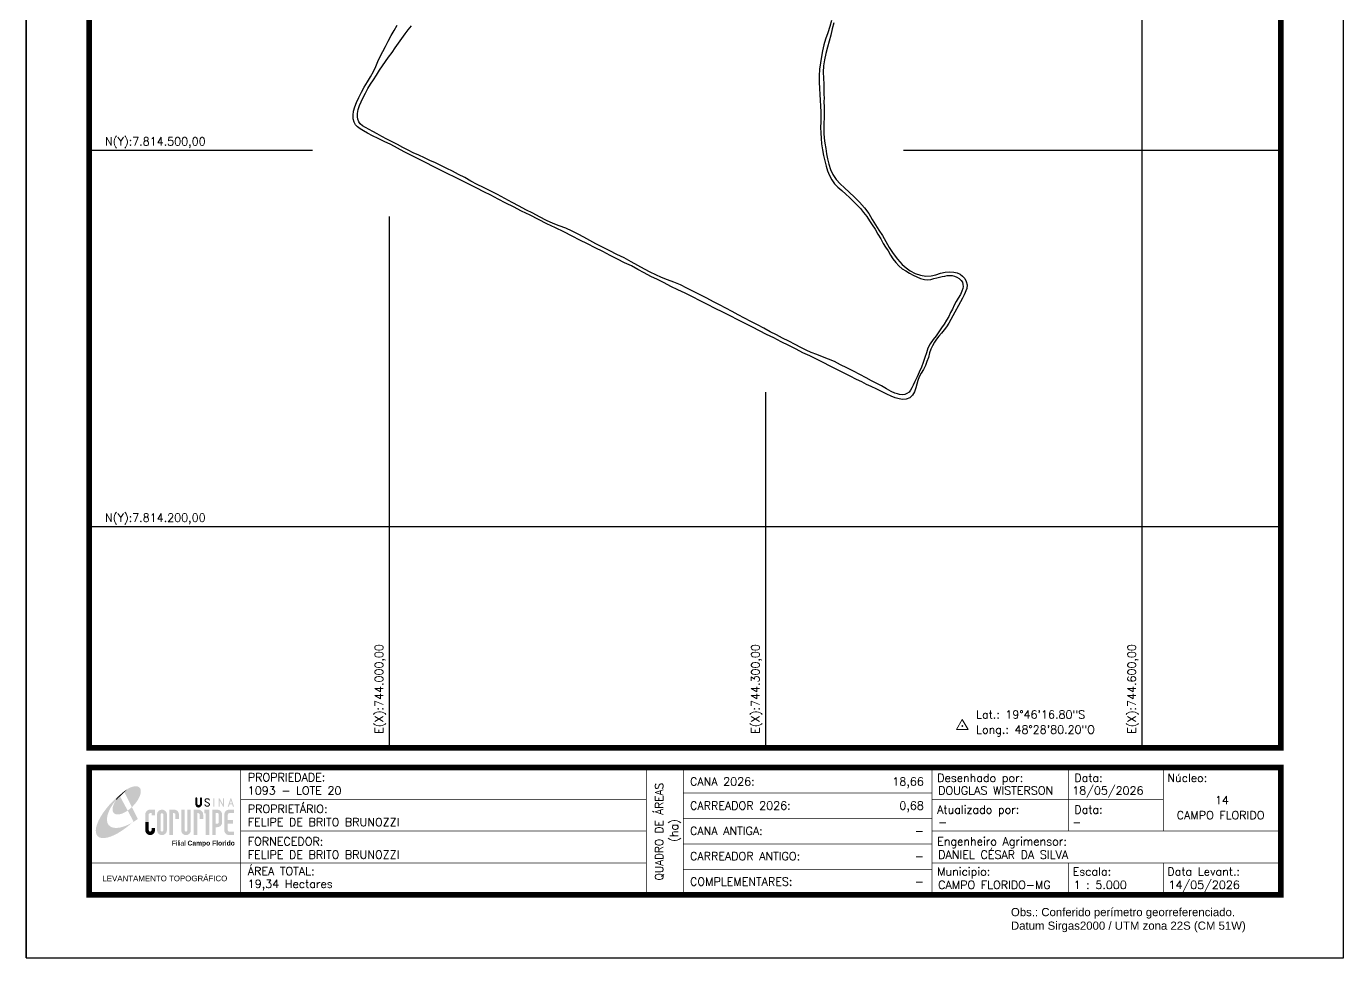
# Model space of a CAD drawing. Header units: millimetres. Extents: x 743711 to 744761, y 7813856 to 7815341.
# Drawn here: x 743711 to 744761, y 7813856 to 7814599 of the extents above; entities that cross this region are included whole.
import ezdxf
from ezdxf.enums import TextEntityAlignment as Align

# ---------------------------------------------------------------- set-up
doc = ezdxf.new("R2010")
doc.units = ezdxf.units.MM
doc.linetypes.add('LIN0', pattern=[0])
for name, color, linetype in [('0114001093', 1, 'Continuous'), ('0114001093001', 5, 'Continuous'), ('MALHA', 8, 'Continuous'), ('MARGEM', 5, 'Continuous'), ('TEXTO', 7, 'Continuous')]:
    doc.layers.add(name, color=color, linetype=linetype)
doc.styles.add('ARIAL', font='arial.ttf')
doc.styles.add('marcelo', font='arial.ttf')
doc.styles.add('Simplex', font='simplex.shx')
doc.styles.get("Standard").update_dxf_attribs({"font": 'arial.ttf'})

# ---------------------------------------------------------------- blocks, each defined once
blk = doc.blocks.new('A$C78F83FB3')
at = {"layer": 'MARGEM'}
h = blk.add_hatch(color=20, dxfattribs=at)
edge = h.paths.add_edge_path()
edge.add_ellipse((19.49, 23.77), major_axis=(-6.68, -6.67), ratio=0.469426, start_angle=292.73277, end_angle=601.25787)
edge.add_ellipse((22.83, 22.05), major_axis=(12.64, 11.29), ratio=0.457614, start_angle=79.90686, end_angle=107.91393)
edge = h.paths.add_edge_path()
edge.add_ellipse((18.28, 18.7), major_axis=(13.95, 13.59), ratio=0.386848, start_angle=63.96117, end_angle=264.59932)
edge.add_ellipse((22.83, 22.05), major_axis=(12.64, 11.29), ratio=0.457614, start_angle=107.91393, end_angle=245.11815, ccw=False)
edge.add_ellipse((19.49, 23.77), major_axis=(-6.68, -6.67), ratio=0.469426, start_angle=241.25787, end_angle=292.73277, ccw=False)
for color, points in [(20, [(15.46, 26.12), (14.17, 24.81), (14.06, 24.24), (14.39, 23.97), (14.67, 24.54), (19.47, 29.32), (18.48, 28.66), (17.31, 27.78)]), (7, [(58.42, 24.9), (57.9, 24.9), (57.9, 21.73, -0.414214), (57.15, 20.98), (56.84, 20.98, -0.414214), (56.09, 21.73), (56.09, 24.9), (55.57, 24.9), (55.57, 21.73, 0.414214), (56.84, 20.46), (57.15, 20.46, 0.414214), (58.42, 21.73)]), (7, [(61.7, 24.9), (61.23, 24.9, 0.396318), (60.04, 23.78), (60.04, 23.72, 0.151912), (60.39, 22.97), (60.46, 22.92), (62.18, 22), (62.85, 21.83, 0.12407), (62.51, 22.42), (60.75, 23.36, -0.13192), (60.56, 23.77, -0.385578), (61.23, 24.37), (61.7, 24.37, -0.414214), (62.37, 23.7), (62.89, 23.7, 0.414214)]), (7, [(62.37, 23.7), (62.89, 23.7, 0.414214), (61.7, 24.9), (61.23, 24.9, 0.396318), (60.04, 23.78), (60.04, 23.72, 0.151912), (60.39, 22.97), (60.46, 22.92), (62.18, 22), (62.18, 22, -0.131921), (62.37, 21.59, -0.385578), (61.7, 20.98), (61.23, 20.98, -0.414214), (60.56, 21.65), (60.04, 21.65, 0.414214), (61.23, 20.46), (61.7, 20.46, 0.402546), (62.89, 21.61, 0.165292), (62.51, 22.42), (60.75, 23.36, -0.13192), (60.56, 23.77, -0.385578), (61.23, 24.37), (61.7, 24.37, -0.414214)]), (7, [(30.97, 12.46), (29.13, 12.46), (29.13, 8.21, 1), (34.29, 8.21), (34.29, 9.41), (32.45, 9.41), (32.45, 8.21, -1), (30.97, 8.21)])]:
    blk.add_hatch(color=color, dxfattribs=at).paths.add_polyline_path(points)
h = blk.add_hatch(color=7, dxfattribs=at)
h.paths.add_polyline_path([(65.24, 24.9), (64.72, 24.9), (64.72, 20.46), (65.24, 20.46)])
h.paths.add_polyline_path([(67.38, 20.46), (67.9, 20.46), (67.9, 23.74), (69.74, 20.46), (70.23, 20.46), (70.23, 24.9), (69.71, 24.9), (69.71, 21.58), (67.85, 24.9), (67.38, 24.9)])
h.paths.add_polyline_path([(72.17, 20.46), (72.72, 20.46), (73.14, 21.73), (74.49, 21.73), (74.9, 20.46), (75.45, 20.46), (74, 24.9), (73.62, 24.9)])
h.paths.add_polyline_path([(73.81, 23.8), (74.32, 22.25), (73.31, 22.25)], flags=16)
h = blk.add_hatch(color=7, dxfattribs=at)
h.paths.add_polyline_path([(31.71, 18.93, 0.414214), (29.13, 16.35), (29.13, 12.46), (30.97, 12.46), (30.97, 16.35, -0.414214), (31.71, 17.09), (32.45, 17.09), (32.45, 16.02), (34.29, 16.02), (34.29, 18.93)])
h.paths.add_polyline_path([(44.15, 17.09, -0.414214), (44.89, 16.35), (44.89, 14.1), (46.72, 14.1), (46.72, 16.17, 0.433937), (44.15, 18.93), (41.77, 18.93), (41.77, 12.46), (43.61, 12.46), (43.61, 17.09)])
h.paths.add_polyline_path([(43.61, 12.46), (41.77, 12.46), (41.77, 5.62), (43.61, 5.62)])
h.paths.add_polyline_path([(47.92, 12.46), (49.75, 12.46), (49.75, 18.93), (47.92, 18.93)])
h.paths.add_polyline_path([(52.91, 18.93), (51.08, 18.93), (51.08, 12.46), (52.91, 12.46)])
h.paths.add_polyline_path([(51.08, 8.12, -1), (49.75, 8.12), (49.75, 12.46), (47.92, 12.46), (47.92, 8.12, 1), (52.91, 8.12), (52.91, 12.46), (51.08, 12.46)])
h.paths.add_polyline_path([(54.41, 12.46), (56.25, 12.46), (56.25, 17.09), (56.79, 17.09, -0.414214), (57.53, 16.35), (57.53, 14.1), (59.36, 14.1), (59.36, 16.17, 0.433937), (56.79, 18.93), (54.41, 18.93)])
h.paths.add_polyline_path([(56.25, 12.46), (54.41, 12.46), (54.41, 5.62), (56.25, 5.62)])
h.paths.add_polyline_path([(60.73, 12.46), (62.58, 12.46), (62.58, 18.93), (60.02, 18.93), (60.02, 17.08), (60.73, 17.08)])
h.paths.add_polyline_path([(62.58, 12.46), (60.73, 12.46), (60.73, 5.62), (62.58, 5.62)])
h.paths.add_polyline_path([(64.06, 12.46), (65.82, 12.46), (65.82, 17.17), (66.66, 17.17, -0.450417), (67.48, 16.25), (67.48, 12.46), (69.24, 12.46, 0.002307), (69.24, 12.48, 0.005282), (69.23, 12.54, -0.000938), (69.23, 12.53), (69.23, 16.17, 0.433937), (66.66, 18.93), (64.06, 18.93)])
h.paths.add_polyline_path([(64.06, 5.62), (65.82, 5.62), (65.82, 9.77), (66.66, 9.77, 0.426056), (69.24, 12.46), (67.48, 12.46), (67.48, 12.45, -0.450417), (66.66, 11.53), (65.82, 11.53), (65.82, 12.46), (64.06, 12.46)])
h.paths.add_polyline_path([(70.37, 12.46), (74.87, 12.46), (74.87, 13.44), (72.21, 13.44), (72.21, 16.35, -0.414214), (72.95, 17.09), (75.38, 17.09), (75.38, 18.93), (72.95, 18.93, 0.414214), (70.37, 16.35)])
h.paths.add_polyline_path([(72.21, 11.62), (74.87, 11.62), (74.87, 12.46), (70.37, 12.46), (70.37, 8.21, 0.414214), (72.95, 5.62), (75.38, 5.62), (75.38, 7.47), (72.95, 7.47, -0.414214), (72.21, 8.21)])
h = blk.add_hatch(color=7, dxfattribs=at)
h.paths.add_polyline_path([(35.29, 16.35), (35.29, 8.21, 1), (40.46, 8.21, 0.016978), (40.45, 8.38), (40.45, 16.17, 0.433937), (37.88, 18.93), (37.87, 18.93, 0.41391)])
h.paths.add_polyline_path([(38.62, 16.35), (38.62, 8.21, -1), (37.13, 8.21), (37.13, 16.35, -1)], flags=16)
at = {"layer": 'MARGEM', "color": 7}
blk.add_lwpolyline([(58.42, 24.9), (57.9, 24.9), (57.9, 21.73, -0.414214), (57.15, 20.98), (56.84, 20.98, -0.414214), (56.09, 21.73), (56.09, 24.9), (55.57, 24.9), (55.57, 21.73, 0.414214), (56.84, 20.46), (57.15, 20.46, 0.414214), (58.42, 21.73), (58.42, 24.9)], format="xyb", close=True, dxfattribs=at)
at = {"layer": 'MARGEM', "color": 252, "insert": (43.05, 2.72), "char_height": 2.5, "attachment_point": 1, "style": 'ARIAL'}
blk.add_mtext_dynamic_manual_height_columns('Filial {\\fArial|b1|i0|c0|p34;Campo Florido}', width=33.0271, gutter_width=2.46, heights=[2.95], dxfattribs=at)

msp = doc.modelspace()

# ---------------------------------------------------------------- linework, layer by layer
at = {"layer": '0114001093', "elevation": 667.3}
msp.add_lwpolyline([(744354.1, 7814601.3), (744352.9, 7814596.6), (744351.7, 7814591.7), (744350.3, 7814586.8), (744349.1, 7814581.9), (744347.8, 7814576.9), (744346.6, 7814572), (744345.9, 7814567.1), (744345.7, 7814562.2), (744345.8, 7814557.3), (744346.1, 7814552.6), (744346.2, 7814549.4), (744346.2, 7814546.7), (744346.3, 7814544.2), (744346.4, 7814541.6), (744346.3, 7814538.4), (744346.4, 7814534.5), (744346.5, 7814530.2), (744346.4, 7814525.8), (744346.3, 7814521.5), (744346.2, 7814513.4), (744346.4, 7814509.5), (744347, 7814505.5), (744347.7, 7814501.2), (744348.3, 7814497), (744349, 7814492.9), (744350.1, 7814488.7), (744351.4, 7814484.6), (744353.4, 7814480.5), (744356.1, 7814476.6), (744359.2, 7814473.1), (744362.6, 7814469.8), (744366.3, 7814466.3), (744370.5, 7814462.5), (744374.7, 7814458.4), (744378.6, 7814454), (744382.1, 7814449.3), (744384.6, 7814444.5), (744387.3, 7814440.3), (744390.1, 7814436.2), (744393, 7814431.8), (744395.7, 7814427), (744398.3, 7814422.2), (744401.4, 7814417.6), (744404.9, 7814413), (744408.7, 7814408.7), (744411.7, 7814406), (744415.1, 7814403.6), (744419, 7814401.7), (744423.1, 7814400.2), (744427.4, 7814399.5), (744431.6, 7814399.6), (744435.5, 7814400.6), (744439.2, 7814401.8), (744442.8, 7814402.6), (744446.5, 7814402.9), (744449.8, 7814402.7), (744452.4, 7814402.1), (744454.8, 7814401), (744456.8, 7814399.5), (744458.6, 7814397.5), (744459.7, 7814395.2), (744460.4, 7814392.6), (744460.1, 7814389.6), (744458, 7814384.5), (744456.7, 7814382), (744447.4, 7814364.9), (744445.8, 7814361.9), (744444, 7814359.1), (744442, 7814356.6), (744439.9, 7814354.1), (744437.9, 7814351.6), (744436.1, 7814349.3), (744434.3, 7814346.8), (744432.7, 7814344), (744431.4, 7814341.3), (744430.5, 7814338.2), (744429.5, 7814334.7), (744428.4, 7814331.3), (744427.1, 7814328.2), (744425.6, 7814325.1), (744423.8, 7814322.1), (744422.2, 7814319.2), (744421.2, 7814316.2), (744420.4, 7814313.3), (744419.6, 7814310.3), (744418.5, 7814307.2), (744416.8, 7814304.6), (744414.7, 7814302.5), (744411.9, 7814301.3), (744408.9, 7814301), (744406.1, 7814301.6), (744403.1, 7814302.5), (744399.9, 7814303.7), (744396.5, 7814305.3), (744392.6, 7814307.2), (744388.3, 7814309.3), (744383.9, 7814311.4), (744380.3, 7814313.2), (744376.5, 7814315.1), (744372.2, 7814317.1), (744367.2, 7814319.7), (744361.9, 7814322.4), (744356.5, 7814325), (744351.1, 7814327.7), (744345.6, 7814330.5), (744340.2, 7814333.3), (744334.9, 7814335.9), (744329.5, 7814338.4), (744324, 7814341.2), (744318.2, 7814344.1), (744312.2, 7814347.2), (744306.3, 7814350.2), (744300.6, 7814353), (744295, 7814355.9), (744289.4, 7814358.8), (744283.5, 7814361.6), (744277.5, 7814364.6), (744271.6, 7814367.7), (744265.6, 7814370.7), (744259.5, 7814373.8), (744253.5, 7814376.9), (744247.5, 7814379.9), (744241.6, 7814382.9), (744235.7, 7814385.8), (744229.9, 7814388.6), (744224.3, 7814391.3), (744218.9, 7814394.1), (744213.6, 7814396.7), (744208.2, 7814399.3), (744203, 7814402), (744197.9, 7814404.9), (744192.8, 7814407.7), (744187.4, 7814410.2), (744181.7, 7814413), (744175.8, 7814415.9), (744169.9, 7814419), (744163.8, 7814422.1), (744157.7, 7814425.1), (744151.7, 7814428.1), (744145.5, 7814431.3), (744138.9, 7814434.7), (744132.2, 7814438), (744125.4, 7814441.3), (744118.7, 7814444.7), (744112, 7814448), (744105.3, 7814451.4), (744098.8, 7814454.6), (744092.6, 7814457.7), (744086.6, 7814460.8), (744080.8, 7814463.9), (744075.3, 7814466.7), (744069.6, 7814469.7), (744063.7, 7814472.5), (744057.9, 7814475.4), (744052.1, 7814478.3), (744046.4, 7814481.1), (744040.6, 7814483.9), (744034.9, 7814486.8), (744029.2, 7814489.7), (744023.3, 7814492.7), (744017.4, 7814495.7), (744011.7, 7814498.7), (744006.3, 7814501.6), (744001, 7814504.4), (743995.8, 7814506.7), (743991, 7814509.1), (743986.5, 7814511.3), (743982.4, 7814513.5), (743979.3, 7814515.2), (743976.6, 7814516.8), (743974.6, 7814518.4), (743973, 7814520.1), (743971.8, 7814522.3), (743971.1, 7814524.9), (743971, 7814527.8), (743971.4, 7814530.9), (743972.3, 7814534.4), (743973.8, 7814538), (743975.5, 7814542), (743977.6, 7814546.1), (743979.8, 7814550.1), (743982.4, 7814554.3), (743984.9, 7814558.3), (743987.2, 7814562.5), (743989, 7814566.5), (743990.7, 7814570.5), (743992.6, 7814574.5), (743994.6, 7814578.5), (743996.7, 7814582.6), (743998.9, 7814586.8), (744001.2, 7814591.2), (744003.7, 7814595.4), (744006.1, 7814599.6)], dxfattribs=at)
at = {"layer": '0114001093001'}
msp.add_lwpolyline([(744352.2, 7814603.3), (744350.9, 7814598.4), (744349.3, 7814593.4), (744347.6, 7814588.5), (744346.2, 7814583.8), (744345.1, 7814579.2), (744344.2, 7814574.6), (744343.4, 7814569.6), (744342.8, 7814564.4), (744342.5, 7814559.1), (744342.5, 7814554), (744342.6, 7814549.1), (744343, 7814544.2), (744343.3, 7814539.7), (744343.6, 7814535.1), (744343.9, 7814530.6), (744343.9, 7814526.4), (744343.7, 7814522.4), (744343.6, 7814518), (744343.7, 7814513.6), (744344, 7814509.3), (744344.4, 7814504.9), (744345, 7814500.3), (744345.8, 7814495.7), (744346.9, 7814491.3), (744348, 7814487.1), (744349.2, 7814483.3), (744350.6, 7814479.7), (744352.5, 7814476.2), (744354.7, 7814473.1), (744357.3, 7814470.3), (744360.5, 7814467.7), (744363.7, 7814464.9), (744366.6, 7814462.2), (744369.6, 7814459.3), (744372.5, 7814456.4), (744375.3, 7814453.4), (744377.9, 7814450.2), (744380.4, 7814447), (744382.6, 7814443.7), (744384.8, 7814440.3), (744387.1, 7814436.8), (744389.2, 7814433), (744391.5, 7814429.1), (744393.6, 7814425.6), (744395.4, 7814422.7), (744397.4, 7814419.6), (744399.4, 7814416.2), (744401.3, 7814413.3), (744403.5, 7814410.3), (744406, 7814407.7), (744408.6, 7814405.4), (744411.5, 7814403.6), (744414.5, 7814401.8), (744417.4, 7814400.2), (744420.4, 7814398.8), (744423.3, 7814397.6), (744426.4, 7814396.7), (744429.2, 7814396.6), (744431.5, 7814396.9), (744433.8, 7814397.5), (744436.2, 7814398.1), (744438.4, 7814398.6), (744440.4, 7814399.1), (744442.6, 7814399.5), (744444.5, 7814399.9), (744446.4, 7814400.1), (744448.4, 7814399.9), (744450.3, 7814399.4), (744452.2, 7814398.6), (744454, 7814397.6), (744455.6, 7814396.1), (744456.6, 7814394.6), (744457, 7814392.9), (744457.2, 7814391.3), (744456.9, 7814389.7), (744456.2, 7814387.5), (744455, 7814384.8), (744453.3, 7814382), (744451.6, 7814379.2), (744450.1, 7814376.2), (744448.7, 7814373.2), (744447.2, 7814370.4), (744445.7, 7814367.4), (744443.9, 7814364.3), (744442, 7814361.3), (744439.9, 7814358.2), (744437.8, 7814355.1), (744435.6, 7814352), (744433.2, 7814348.9), (744431, 7814345.6), (744429.2, 7814342), (744427.9, 7814338.2), (744426.6, 7814334.5), (744425.4, 7814330.5), (744423.9, 7814326.8), (744422.2, 7814323), (744420.5, 7814319.2), (744418.7, 7814315.5), (744417.3, 7814312.5), (744416.2, 7814310.3), (744415.3, 7814308.6), (744414.1, 7814307), (744412.4, 7814305.9), (744410.7, 7814305.1), (744408.5, 7814304.9), (744406.5, 7814305.1), (744404.9, 7814305.6), (744402.8, 7814306.3), (744399.9, 7814307.6), (744396.2, 7814309.6), (744392.1, 7814311.9), (744388, 7814314.1), (744384.2, 7814316), (744380, 7814318.4), (744375, 7814321.1), (744369.8, 7814323.7), (744364.6, 7814326.3), (744359.5, 7814328.8), (744354.7, 7814331.3), (744349.9, 7814333.2), (744345.2, 7814335.2), (744340.5, 7814336.9), (744336.2, 7814338.7), (744332.1, 7814340.5), (744327.8, 7814342.6), (744323.2, 7814345.1), (744318.3, 7814347.6), (744313.3, 7814350.1), (744308.5, 7814352.6), (744303.5, 7814355.2), (744298.4, 7814358), (744293.2, 7814360.6), (744288, 7814363.4), (744283, 7814366.1), (744278, 7814368.7), (744273, 7814371.4), (744268, 7814374), (744263.1, 7814376.6), (744258.1, 7814379.1), (744252.9, 7814381.8), (744247.5, 7814384.5), (744242.3, 7814387.2), (744237.1, 7814390), (744231.9, 7814392.6), (744226.7, 7814394.8), (744221.6, 7814396.4), (744216.8, 7814398.3), (744212.3, 7814400.5), (744207.8, 7814402.7), (744203.1, 7814405.1), (744197.9, 7814407.9), (744192.5, 7814410.9), (744187, 7814414), (744181.3, 7814416.8), (744175.6, 7814419.7), (744169.8, 7814422.5), (744164.5, 7814425.3), (744159.7, 7814428), (744155, 7814430.6), (744150.4, 7814432.9), (744145.6, 7814435.4), (744140.6, 7814437.6), (744135.3, 7814439.5), (744130.3, 7814441.4), (744125, 7814443.9), (744119.6, 7814446.8), (744114.2, 7814449.6), (744108.7, 7814452.3), (744103.2, 7814455.2), (744097.7, 7814458.2), (744092, 7814461.4), (744086.1, 7814464.6), (744080.3, 7814467.4), (744075, 7814470.1), (744069.8, 7814472.6), (744064.9, 7814475.3), (744059.9, 7814478), (744055, 7814480.6), (744050.3, 7814483.1), (744045.7, 7814485.3), (744041.3, 7814487.5), (744036.7, 7814489.7), (744032.2, 7814491.7), (744027.9, 7814493.7), (744023.3, 7814495.8), (744018.9, 7814497.7), (744014.8, 7814499.9), (744010.6, 7814502.1), (744006.4, 7814504.3), (744002.1, 7814506.6), (743997.9, 7814508.8), (743993.8, 7814510.9), (743990.1, 7814512.8), (743986.6, 7814514.7), (743983.8, 7814516.3), (743980.9, 7814517.9), (743978.4, 7814519.2), (743976.5, 7814520.9), (743975.4, 7814522.5), (743974.8, 7814524.6), (743974.6, 7814526.6), (743974.6, 7814529.2), (743975.1, 7814532.2), (743976.1, 7814535.4), (743977.4, 7814538.5), (743979, 7814541.9), (743980.8, 7814545.4), (743982.8, 7814549), (743984.8, 7814552.6), (743987.1, 7814556.1), (743989.5, 7814559.8), (743992.1, 7814563.6), (743994.4, 7814567.2), (743996.8, 7814570.6), (743999.3, 7814574.1), (744002, 7814577.7), (744004.6, 7814581.4), (744007.2, 7814585.2), (744009.9, 7814588.9), (744012.4, 7814592.6), (744014.9, 7814595.9), (744017.5, 7814599)], dxfattribs=at)
at = {"layer": 'MALHA'}
for points in [[(744600, 7814023.3), (744600, 7815291.1)], [(743760.5, 7814500), (743938.6, 7814500)], [(744409.6, 7814500), (744710.5, 7814500)], [(744000, 7814023.3), (744000, 7814446.9)], [(744300, 7814023.3), (744300, 7814306.9)], [(743760.5, 7814200), (744710.5, 7814200)]]:
    msp.add_lwpolyline(points, dxfattribs=at)
at = {"layer": 'MARGEM', "color": 174, "linetype": 'LIN0'}
msp.add_line((743710.5, 7813856.1), (743710.5, 7815341.1), dxfattribs=at)
at = {"layer": 'MARGEM', "color": 174, "linetype": 'LIN0', "flags": 128}
msp.add_lwpolyline([(744760.5, 7813856.1), (744760.5, 7815341.1), (743710.5, 7815341.1), (743710.5, 7813856.1)], close=True, dxfattribs=at)
at = {"layer": 'MARGEM', "color": 174, "linetype": 'LIN0', "const_width": 4.54, "flags": 128}
for points in [[(744710.5, 7814023.3), (744710.5, 7815291.1), (743760.5, 7815291.1), (743760.5, 7814023.3)], [(743760.5, 7814007.8), (744710.5, 7814007.8), (744710.5, 7813906.1), (743760.5, 7813906.1)]]:
    msp.add_lwpolyline(points, close=True, dxfattribs=at)
at = {"layer": 'MARGEM', "color": 174, "linetype": 'LIN0', "flags": 128}
for points, const_width in [([(743881.3, 7814007.8), (743881.3, 7813906.1)], 0.505), ([(743881.3, 7814007.8), (743881.3, 7813907.1)], 0.5), ([(744204.6, 7814007.8), (744204.6, 7813907.4)], 0.505), ([(744234.2, 7814007.8), (744234.2, 7813907.4)], 0.505), ([(744432.5, 7814007.8), (744432.5, 7813907.4)], 0.505), ([(744541, 7813957), (744541, 7814007.8)], 0.505), ([(744616.9, 7813957), (744616.9, 7814007.8)], 0.505), ([(744234.2, 7813987.4), (744432.5, 7813987.4)], 0.505), ([(743881.3, 7813982.4), (744204.6, 7813982.4)], 0.505), ([(744432.5, 7813982.4), (744616.9, 7813982.4)], 0.505), ([(744234.2, 7813967.1), (744432.5, 7813967.1)], 0.505), ([(743881.3, 7813957), (744204.6, 7813957)], 0.505), ([(744432.5, 7813957), (744710.6, 7813957)], 0.505), ([(744234.2, 7813946.8), (744432.5, 7813946.8)], 0.505), ([(743760.5, 7813931.5), (744204.6, 7813931.5)], 0.505), ([(744234.2, 7813926.5), (744432.5, 7813926.5)], 0.505), ([(744432.5, 7813931.5), (744710.5, 7813931.5)], 0.505), ([(744541, 7813931.5), (744541, 7813906.4)], 0.505), ([(744616.9, 7813931.5), (744616.9, 7813906.4)], 0.505)]:
    msp.add_lwpolyline(points, dxfattribs=dict(at, const_width=const_width))
at = {"layer": 'TEXTO', "color": 7, "lineweight": 9, "flags": 128}
msp.add_lwpolyline([(744452, 7814038.1), (744461.1, 7814038.1), (744456.5, 7814046)], close=True, dxfattribs=at)
at = {"layer": 'TEXTO', "color": 7, "lineweight": 9, "const_width": 0.706, "flags": 128}
msp.add_lwpolyline([(744456.2, 7814040.8, -1), (744456.9, 7814040.8, -1)], format="xyb", close=True, dxfattribs=at)

# ---------------------------------------------------------------- block references
at = {"layer": 'MARGEM', "linetype": 'ByBlock', "xscale": 1.529002714846904, "yscale": 1.529002714846904, "zscale": 1.529002714846904}
msp.add_blockref('A$C78F83FB3', (743760.7, 7813945.2), dxfattribs=at)

# ---------------------------------------------------------------- texts
at = {"layer": 'MALHA', "style": 'Simplex'}
for s, p in [('N(Y):7.814.500,00', (743813.3, 7814506.9)), ('N(Y):7.814.200,00', (743813.3, 7814206.9))]:
    msp.add_text(s, height=6.5, dxfattribs=at).set_placement(p, align=Align.MIDDLE_CENTER)
for s, p in [('E(X):744.000,00', (743991.6, 7814070.3)), ('E(X):744.300,00', (744291.6, 7814070.3)), ('E(X):744.600,00', (744591.6, 7814070.3))]:
    msp.add_text(s, height=6.5, rotation=90, dxfattribs=at).set_placement(p, align=Align.MIDDLE_CENTER)
at = {"layer": 'MARGEM', "color": 7, "linetype": 'Continuous', "lineweight": 9}
for s, style, p in [('PROPRIEDADE:', 'Simplex', (743887, 7814003.2)), ('Desenhado por:', 'Simplex', (744436.5, 7814002.7)), ('Data:', 'Simplex', (744545.8, 7814002.7)), ('Núcleo:', 'Simplex', (744620, 7814002.7)), ('PROPRIETÁRIO:', 'Simplex', (743887, 7813978)), ('Atualizado por:', 'Simplex', (744436.5, 7813977.4)), ('Data:', 'Simplex', (744545.8, 7813977.4)), ('FORNECEDOR:', 'Simplex', (743887, 7813952.1)), ('Engenheiro Agrimensor:', 'Simplex', (744436.5, 7813952.1)), ('ÁREA TOTAL:', 'Simplex', (743887, 7813928.4)), ('Municipio:', 'Simplex', (744436.5, 7813928)), ('Escala:', 'Simplex', (744544.5, 7813928)), ('Data Levant.:', 'Simplex', (744620, 7813928)), ('Obs.: Conferido perímetro georreferenciado.', 'marcelo', (744495.3, 7813895.7)), ('Datum Sirgas2000 / UTM zona 22S (CM 51W)', 'marcelo', (744495.3, 7813884.9))]:
    msp.add_text(s, height=6.5, dxfattribs=dict(at, style=style)).set_placement(p, align=Align.TOP_LEFT)
at = {"layer": 'MARGEM', "color": 7, "linetype": 'Continuous', "style": 'Simplex'}
for s, p in [('CANA 2026:', (744239.5, 7813999.8)), ('1093 - LOTE 20', (743887, 7813992.6)), ('DOUGLAS WISTERSON', (744437.3, 7813992.6)), ('18/05/2026', (744544.2, 7813992.6)), ('CARREADOR 2026:', (744239.5, 7813980.6)), ('FELIPE DE BRITO BRUNOZZI', (743887, 7813967.4)), ('-', (744437.3, 7813967.4)), ('-', (744544.2, 7813967.4)), ('CANA ANTIGA:', (744239.5, 7813960.5)), ('DANIEL CÉSAR DA SILVA', (744437.3, 7813941.5)), ('FELIPE DE BRITO BRUNOZZI', (743887, 7813941.5)), ('CARREADOR ANTIGO:', (744239.5, 7813940.3)), ('19,34 Hectares', (743887, 7813918.2)), ('COMPLEMENTARES:', (744239.5, 7813920)), ('CAMPO FLORIDO-MG', (744437.3, 7813917.4)), ('1 : 5.000', (744545.3, 7813917.4)), ('14/05/2026', (744620.9, 7813917.4))]:
    msp.add_text(s, height=6.5, dxfattribs=at).set_placement(p, align=Align.TOP_LEFT)
for s, p in [('18,66', (744425.9, 7813999.8)), ('0,68', (744425.9, 7813980.6)), ('-', (744425.9, 7813960.5)), ('-', (744425.9, 7813940.3)), ('-', (744425.9, 7813920))]:
    msp.add_text(s, height=6.5, dxfattribs=at).set_placement(p, align=Align.TOP_RIGHT)
at = {"layer": 'MARGEM', "color": 7, "linetype": 'Continuous', "style": 'Simplex', "width": 0.95}
msp.add_text('QUADRO DE ÁREAS', height=6.5, rotation=90, dxfattribs=at).set_placement((744214.9, 7813956.5), align=Align.MIDDLE_CENTER)
at = {"layer": 'MARGEM', "color": 0, "linetype": 'Continuous', "style": 'Simplex'}
for s, p in [('14', (744663.5, 7813981.7)), ('CAMPO FLORIDO', (744662.4, 7813969.7))]:
    msp.add_text(s, height=6.5, dxfattribs=at).set_placement(p, align=Align.MIDDLE_CENTER)
at = {"layer": 'MARGEM', "color": 7, "linetype": 'Continuous', "style": 'Simplex'}
msp.add_text('(ha)', height=6.5, rotation=90, dxfattribs=at).set_placement((744226.7, 7813957.5), align=Align.MIDDLE_CENTER)
at = {"layer": 'MARGEM', "color": 7, "linetype": 'ByBlock'}
msp.add_text('LEVANTAMENTO TOPOGRÁFICO', height=4.5, dxfattribs=at).set_placement((743820.9, 7813919.3), align=Align.MIDDLE_CENTER)
at = {"layer": 'TEXTO', "linetype": 'ByBlock', "style": 'Simplex'}
for s, p in [('Lat.: 19°46\'16.80"S', (744467.5, 7814046.7, 328.4)), ('Long.: 48°28\'80.20"O', (744467.5, 7814034.7, 328.4))]:
    msp.add_text(s, height=6.5, dxfattribs=at).set_placement(p)

doc.saveas('drawing.dxf')
